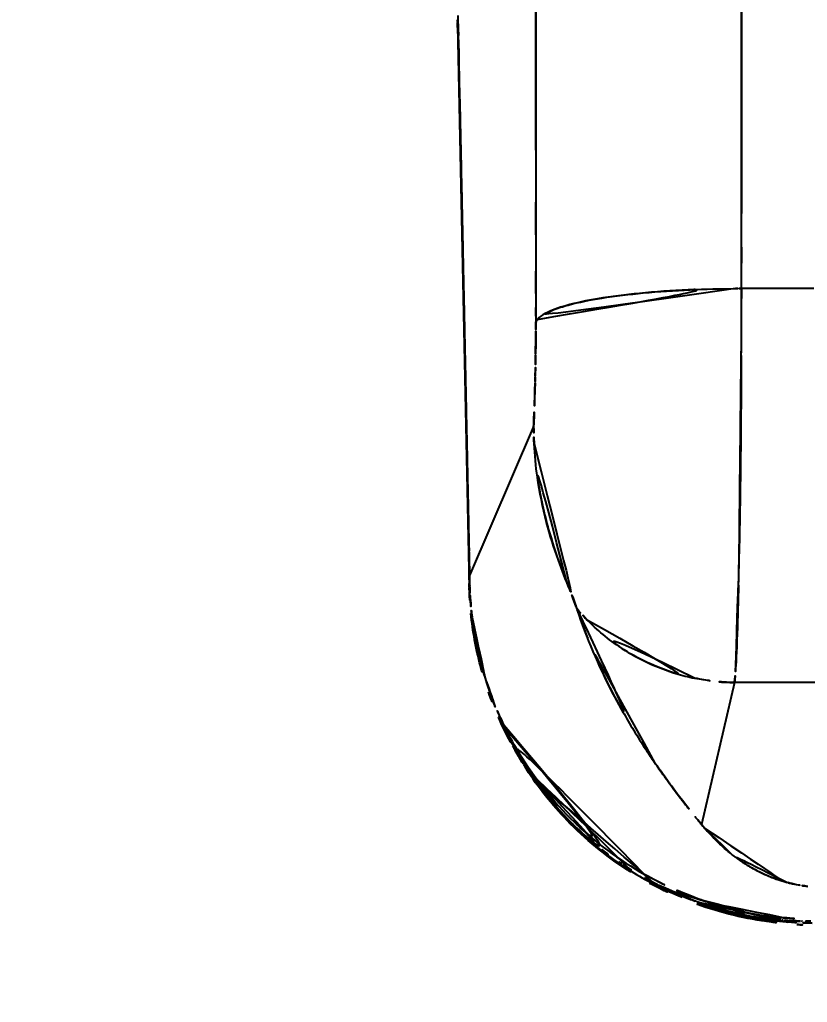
# Model space of a CAD drawing. Extents: x 16296660632 to 16296668616, y -37409619871 to -37409616241.
# Drawn here: x 16296666260.93 to 16296666283.94, y -37409616834.05 to -37409616805.33 of the extents above; entities that cross this region are included whole.
import ezdxf

# ---------------------------------------------------------------- set-up
doc = ezdxf.new("R2010")
doc.units = 0
doc.header["$LTSCALE"] = 10
doc.header["$MEASUREMENT"] = 0
doc.header["$PDMODE"] = 3
doc.header["$PDSIZE"] = -10
doc.layers.get('0').update_dxf_attribs({"linetype": 'CONTINUOUS'})
doc.layers.get('DEFPOINTS').update_dxf_attribs({"linetype": 'CONTINUOUS'})
doc.styles.add('Daelim Dimension', font='')
doc.styles.get('Daelim Dimension').set_extended_font_data('나눔고딕')
doc.dimstyles.new('DEFAULT', dxfattribs={"dimscale": 2, "dimtxt": 2, "dimasz": 2, "dimexe": 0, "dimexo": 2, "dimgap": 1, "dimtad": 1, "dimdec": 1, "dimzin": 9, "dimdsep": 46, "dimtxsty": 'Daelim Dimension', "dimcen": 0.5, "dimclrd": 252, "dimclre": 252, "dimclrt": 3, "dimadec": 1, "dimazin": 0, "dimtfac": 1, "dimtdec": 1, "dimtix": 1, "dimtmove": 0, "dimatfit": 3, "dimfxl": 1, "dimtolj": 1, "dimtzin": 1, "dimlwd": 9, "dimlwe": 9, "dimarcsym": 0})

# ---------------------------------------------------------------- blocks, each defined once
blk = doc.blocks.new('*D16')
at = {"color": 5, "lineweight": 9, "transparency": 16777216}
for p, q in [((16296666467.47109, -37409616640.80376), (16296666467.47109, -37409616937.17432)), ((16296666147.47109, -37409616641.1646), (16296666147.47109, -37409616937.17432)), ((16296666151.47109, -37409616937.17432), (16296666463.47109, -37409616937.17432))]:
    blk.add_line(p, q, dxfattribs=at)
at = {"color": 5, "transparency": 16777216}
for points in [[(16296666151.47109, -37409616936.50766), (16296666151.47109, -37409616937.84099), (16296666147.47109, -37409616937.17432)], [(16296666463.47109, -37409616936.50766), (16296666463.47109, -37409616937.84099), (16296666467.47109, -37409616937.17432)]]:
    blk.add_solid(points, dxfattribs=at)
at = {"layer": 'DEFPOINTS', "color": 0, "transparency": 16777216}
for p in [(16296666467.47109, -37409616636.80376), (16296666147.47109, -37409616637.1646), (16296666467.47109, -37409616937.17432)]:
    blk.add_point(p, dxfattribs=at)
at = {"color": 7, "transparency": 16777216, "insert": (16296666291.23105, -37409616918.8224), "char_height": 30, "attachment_point": 5, "style": 'Daelim Dimension'}
blk.add_mtext('\\A1;320', dxfattribs=at)

msp = doc.modelspace()

# ---------------------------------------------------------------- linework, layer by layer
at = {"linetype": 'Continuous'}
for p, q in [((16296666282.01775, -37409616813.190033), (16296666282.01775, -37409616798.463867)), ((16296666276.008341, -37409616799.45414), (16296666276.008341, -37409616814.18029)), ((16296666273.73431, -37409616805.203667), (16296666274.073139, -37409616821.574501)), ((16296666273.72275, -37409616805.504463), (16296666274.061489, -37409616821.870712)), ((16296666284.133841, -37409616813.190033), (16296666282.01775, -37409616813.190033)), ((16296666275.94504, -37409616817.215607), (16296666274.07123, -37409616821.578957)), ((16296666281.818501, -37409616824.703987), (16296666280.85276, -37409616828.85495)), ((16296666284.492319, -37409616824.703987), (16296666281.818501, -37409616824.703987))]:
    msp.add_line(p, q, dxfattribs=at)
for points, start_tangent, end_tangent in [([(16296666276.008341, -37409616809.141449), (16296666276.008341, -37409616807.477943), (16296666276.008341, -37409616805.691757), (16296666276.008341, -37409616803.768333), (16296666276.008341, -37409616801.693878), (16296666276.008341, -37409616799.454628)], (0.000018931, 1), (-0.000000072, 1)), ([(16296666282.01775, -37409616801.261871), (16296666282.01775, -37409616801.338783), (16296666282.01775, -37409616801.548882), (16296666282.01775, -37409616801.785896), (16296666282.01775, -37409616802.0532), (16296666282.01775, -37409616802.354134), (16296666282.01775, -37409616802.692047), (16296666282.01775, -37409616803.070328), (16296666282.01775, -37409616803.492317), (16296666282.01775, -37409616803.961403), (16296666282.01775, -37409616804.480927), (16296666282.01775, -37409616805.054237), (16296666282.01775, -37409616805.684738), (16296666282.01775, -37409616806.375763), (16296666282.01775, -37409616807.130661), (16296666282.01775, -37409616807.95282), (16296666282.01775, -37409616808.845589), (16296666282.01775, -37409616809.812332), (16296666282.01775, -37409616810.856407), (16296666282.01775, -37409616811.9813)], (0, -1), (0, -1)), ([(16296666273.72097, -37409616805.430222), (16296666273.722811, -37409616805.501694)], (0.030268266, -0.999541811), (0.021138953, -0.999776547)), ([(16296666273.722191, -37409616805.456657), (16296666273.72525, -37409616805.321953)], (-0.002468537, 0.999996953), (0.047076619, 0.998891281)), ([(16296666273.72521, -37409616805.33197), (16296666273.72226, -37409616805.457222)], (-0.047366795, -0.998877563), (0.000911873, -0.999999584)), ([(16296666273.7227, -37409616805.501694), (16296666273.722191, -37409616805.457222)], (-0.020046393, 0.999799051), (-0.00268479, 0.999996396)), ([(16296666273.72226, -37409616805.457222), (16296666273.72279, -37409616805.506371)], (0.000911874, -0.999999584), (0.020737168, -0.999784962)), ([(16296666273.72279, -37409616805.506371), (16296666273.723841, -37409616805.543457)], (0.020737167, -0.999784962), (0.03603223, -0.999350628)), ([(16296666273.723881, -37409616805.543449), (16296666273.7227, -37409616805.501694)], (-0.036814397, 0.99932212), (-0.020046393, 0.999799051)), ([(16296666273.723841, -37409616805.543457), (16296666273.7251, -37409616805.573112)], (0.03603223, -0.999350628), (0.048476879, -0.998824305)), ([(16296666273.7251, -37409616805.573112), (16296666273.72543, -37409616805.57972), (16296666273.73077, -37409616805.658043)], (0.04847688, -0.998824305), (0.085063663, -0.996375518)), ([(16296666273.746389, -37409616805.789291), (16296666273.73428, -37409616805.204048)], (-0.020695504, 0.999785825), (-0.020695503, 0.999785825)), ([(16296666273.73077, -37409616805.658043), (16296666273.7342, -37409616805.69471)], (0.085063662, -0.996375518), (0.10127895, -0.994858067)), ([(16296666273.7342, -37409616805.69471), (16296666273.742979, -37409616805.76857)], (0.101278949, -0.994858068), (0.134739367, -0.990881074)), ([(16296666273.75857, -37409616806.377586), (16296666273.746389, -37409616805.789291)], (-0.020695504, 0.999785825), (-0.020695503, 0.999785825)), ([(16296666273.773689, -37409616807.108109), (16296666273.75857, -37409616806.377586)], (-0.020695504, 0.999785825), (-0.020695504, 0.999785825)), ([(16296666274.0466, -37409616820.292107), (16296666274.045219, -37409616820.225342), (16296666274.04393, -37409616820.163422), (16296666274.042749, -37409616820.106049), (16296666274.04159, -37409616820.050323), (16296666274.04043, -37409616819.994392), (16296666274.039249, -37409616819.937119), (16296666274.03801, -37409616819.877342), (16296666274.036699, -37409616819.813911), (16296666274.03529, -37409616819.745667), (16296666274.033751, -37409616819.671478), (16296666274.03207, -37409616819.590157), (16296666274.03021, -37409616819.500587), (16296666274.02816, -37409616819.401604), (16296666274.0259, -37409616819.292053), (16296666274.02339, -37409616819.170776), (16296666274.020611, -37409616819.036652), (16296666274.01754, -37409616818.888512), (16296666274.01416, -37409616818.725197), (16296666274.010441, -37409616818.545563), (16296666274.006359, -37409616818.34845), (16296666274.0019, -37409616818.132713), (16296666273.997021, -37409616817.897186), (16296666273.991711, -37409616817.640747), (16296666273.98595, -37409616817.362228), (16296666273.9797, -37409616817.060471), (16296666273.97295, -37409616816.734337), (16296666273.96567, -37409616816.38266), (16296666273.95784, -37409616816.004303), (16296666273.94943, -37409616815.598099), (16296666273.940399, -37409616815.161667), (16296666273.930691, -37409616814.692917), (16296666273.920259, -37409616814.188751), (16296666273.909019, -37409616813.645721), (16296666273.8969, -37409616813.060364), (16296666273.883829, -37409616812.429199), (16296666273.869749, -37409616811.748787), (16296666273.85457, -37409616811.015648), (16296666273.83824, -37409616810.226288), (16296666273.82062, -37409616809.37545), (16296666273.80158, -37409616808.455551), (16296666273.780951, -37409616807.458847), (16296666273.773689, -37409616807.108109)], (-0.020695598, 0.999785823), (-0.020695504, 0.999785825)), ([(16296666276.008341, -37409616811.61869), (16296666276.008341, -37409616809.141449)], (-0.000086715, 0.999999996), (0.000018931, 1)), ([(16296666276.008459, -37409616813.335907), (16296666276.008341, -37409616811.61869)], (0.000067081, 0.999999998), (-0.000086715, 0.999999996)), ([(16296666282.01775, -37409616811.9813), (16296666282.01775, -37409616813.190033)], (0, -1), (-0.000000001, -1)), ([(16296666276.05644, -37409616814.088669), (16296666276.277491, -37409616813.921371), (16296666276.885509, -37409616813.689377), (16296666277.815861, -37409616813.486954), (16296666279.03406, -37409616813.327507), (16296666280.461531, -37409616813.225571), (16296666281.843109, -37409616813.19046)], (0.610751372, 0.79182243), (0.999987743, 0.0049512)), ([(16296666281.843109, -37409616813.190498), (16296666280.516359, -37409616813.223106), (16296666279.149309, -37409616813.316422), (16296666277.93598, -37409616813.467209), (16296666276.955379, -37409616813.67009), (16296666276.29443, -37409616813.912239), (16296666276.056271, -37409616814.088547)], (-0.999987728, -0.004954188), (-0.607530035, -0.794296706)), ([(16296666281.843109, -37409616813.19046), (16296666282.01775, -37409616813.190033)], (0.999987743, 0.0049512), (1, -0.000001108)), ([(16296666282.01775, -37409616813.190071), (16296666281.843109, -37409616813.190498)], (-1, 0.000003248), (-0.999987728, -0.004954188)), ([(16296666282.01775, -37409616813.190033), (16296666282.010889, -37409616815.724167), (16296666281.99114, -37409616818.206131), (16296666281.959881, -37409616820.474274)], (-0.000167422, -0.999999986), (-0.01716158, -0.999852729)), ([(16296666276.008341, -37409616813.992828), (16296666276.008459, -37409616813.335907)], (0.000320368, 0.999999949), (0.000067081, 0.999999998)), ([(16296666276.008101, -37409616814.302177), (16296666276.008341, -37409616813.992828)], (0.001611513, 0.999998702), (0.000320369, 0.999999949)), ([(16296666276.008341, -37409616814.18029), (16296666276.05644, -37409616814.088669)], (0.288932277, 0.957349539), (0.610751372, 0.79182243)), ([(16296666276.008421, -37409616814.18029), (16296666276.008301, -37409616814.302177)], (-0.000113751, -0.999999994), (-0.001717584, -0.999998525)), ([(16296666276.056271, -37409616814.088547), (16296666276.008421, -37409616814.18029)], (-0.607530035, -0.794296706), (-0.289197408, -0.957269481)), ([(16296666281.9599, -37409616820.474274), (16296666281.99164, -37409616818.196808), (16296666282.01132, -37409616815.720367), (16296666282.01775, -37409616813.190071)], (0.017288227, 0.999850547), (-0.000315898, 0.99999995)), ([(16296666276.007521, -37409616814.519302), (16296666276.008101, -37409616814.302177)], (0.003916215, 0.999992332), (0.001611513, 0.999998702)), ([(16296666276.008301, -37409616814.302177), (16296666276.00762, -37409616814.519302)], (-0.001717585, -0.999998525), (-0.004560255, -0.999989602)), ([(16296666276.00275, -37409616815.104012), (16296666276.00696, -37409616814.638), (16296666276.00737, -37409616814.556686)], (0.012014981, 0.999927818), (0.004429465, 0.99999019)), ([(16296666276.00762, -37409616814.519302), (16296666276.002041, -37409616815.160187)], (-0.004560255, -0.999989602), (-0.012845279, -0.999917496)), ([(16296666276.00737, -37409616814.556686), (16296666276.007521, -37409616814.519302)], (0.004429465, 0.99999019), (0.003916215, 0.999992332)), ([(16296666275.993361, -37409616815.700684), (16296666276.00205, -37409616815.160187)], (0.019841416, 0.99980314), (0.012648404, 0.999920006)), ([(16296666276.002041, -37409616815.160187), (16296666276.0009, -37409616815.245071), (16296666275.993191, -37409616815.700684)], (-0.012845279, -0.999917496), (-0.01998157, -0.999800349)), ([(16296666276.00205, -37409616815.160187), (16296666276.00275, -37409616815.104012)], (0.012648404, 0.999920006), (0.012014981, 0.999927818)), ([(16296666275.98629, -37409616816.016838), (16296666275.99062, -37409616815.832153)], (0.024973048, 0.999688125), (0.021892561, 0.999760329)), ([(16296666275.99044, -37409616815.832153), (16296666275.98617, -37409616816.01683)], (-0.021813936, -0.999762048), (-0.024453121, -0.999700978)), ([(16296666275.99062, -37409616815.832153), (16296666275.993361, -37409616815.700684)], (0.021892561, 0.999760329), (0.019841416, 0.99980314)), ([(16296666275.993191, -37409616815.700684), (16296666275.99044, -37409616815.832153)], (-0.01998157, -0.999800349), (-0.021813936, -0.999762048)), ([(16296666275.98214, -37409616816.1744), (16296666275.9792, -37409616816.280937), (16296666275.94495, -37409616817.215607)], (-0.026765089, -0.999641751), (-0.046088896, -0.998937342)), ([(16296666275.98214, -37409616816.1744), (16296666275.983919, -37409616816.108833), (16296666275.98629, -37409616816.016838)], (0.027755711, 0.999614736), (0.024973048, 0.999688125)), ([(16296666275.98617, -37409616816.01683), (16296666275.98214, -37409616816.1744)], (-0.024453121, -0.999700978), (-0.026765089, -0.999641751)), ([(16296666275.946409, -37409616817.183121), (16296666275.98214, -37409616816.1744)], (0.041870791, 0.999123034), (0.02775571, 0.999614736)), ([(16296666275.94495, -37409616817.215607), (16296666275.960159, -37409616817.724747)], (0.006427628, -0.999979343), (0.053185237, -0.998584664)), ([(16296666275.94504, -37409616817.215607), (16296666275.946409, -37409616817.183121)], (0.042208402, 0.999108828), (0.041870792, 0.999123034)), ([(16296666275.9594, -37409616817.724792), (16296666275.94504, -37409616817.215607)], (-0.052749632, 0.998607769), (-0.003307208, 0.999994531)), ([(16296666275.960159, -37409616817.724747), (16296666276.056101, -37409616818.702583), (16296666276.32509, -37409616820.023903), (16296666276.668301, -37409616821.127098), (16296666276.998871, -37409616821.989159), (16296666277.19248, -37409616822.491623)], (0.053185237, -0.998584664), (0.333040607, -0.942912485)), ([(16296666276.92902, -37409616821.811546), (16296666276.806259, -37409616821.501617), (16296666276.409889, -37409616820.329102), (16296666276.08222, -37409616818.874184), (16296666275.9594, -37409616817.724792)], (-0.372093307, 0.92819533), (-0.052749664, 0.998607767)), ([(16296666274.05027, -37409616820.469521), (16296666274.049629, -37409616820.438438), (16296666274.048071, -37409616820.363457), (16296666274.0466, -37409616820.292107)], (-0.020693746, 0.999785862), (-0.020695598, 0.999785823)), ([(16296666274.058331, -37409616820.858917), (16296666274.054991, -37409616820.697517), (16296666274.053459, -37409616820.623398), (16296666274.05164, -37409616820.535583), (16296666274.05027, -37409616820.469521)], (-0.020299406, 0.999793946), (-0.020693746, 0.999785862)), ([(16296666281.959881, -37409616820.474274), (16296666281.918329, -37409616822.391617), (16296666281.87031, -37409616823.82872), (16296666281.85458, -37409616824.186188)], (-0.017161581, -0.999852729), (-0.050710794, -0.99871338)), ([(16296666274.059971, -37409616820.94088), (16296666274.059191, -37409616820.901703), (16296666274.058331, -37409616820.858917)], (-0.019758535, 0.999804781), (-0.020299406, 0.999793946)), ([(16296666274.061609, -37409616821.025528), (16296666274.060381, -37409616820.96183), (16296666274.059971, -37409616820.94088)], (-0.019103157, 0.999817518), (-0.019758536, 0.999804781)), ([(16296666274.06498, -37409616821.20787), (16296666274.06308, -37409616821.103363), (16296666274.061609, -37409616821.025528)], (-0.017886719, 0.99984002), (-0.019103156, 0.999817518)), ([(16296666281.854429, -37409616824.18618), (16296666281.871019, -37409616823.824287), (16296666281.91902, -37409616822.379463), (16296666281.9599, -37409616820.474274)], (0.052426014, 0.998624811), (0.017288227, 0.999850547)), ([(16296666274.06982, -37409616821.490852), (16296666274.069111, -37409616821.44735), (16296666274.066999, -37409616821.322777), (16296666274.06498, -37409616821.20787)], (-0.016394546, 0.9998656), (-0.017886719, 0.99984002)), ([(16296666274.071341, -37409616821.593552), (16296666274.06155, -37409616821.873169)], (-0.090313807, -0.995913358), (0.020561138, -0.999788597)), ([(16296666274.06319, -37409616821.707428), (16296666274.07128, -37409616821.580833)], (0.040965296, 0.99916057), (0.086333981, 0.996266251)), ([(16296666274.07128, -37409616821.580833), (16296666274.06982, -37409616821.490852)], (-0.016050642, 0.99987118), (-0.016394546, 0.9998656)), ([(16296666274.07123, -37409616821.578957), (16296666274.071751, -37409616821.651123)], (0.003862633, -0.99999254), (0.010505502, -0.999944816)), ([(16296666274.071739, -37409616821.651123), (16296666274.071341, -37409616821.593552)], (-0.009783688, 0.999952139), (-0.004017297, 0.999991931)), ([(16296666274.071751, -37409616821.651123), (16296666274.072399, -37409616821.702248), (16296666274.073931, -37409616821.783836)], (0.010505501, -0.999944816), (0.022590551, -0.999744801)), ([(16296666274.073919, -37409616821.783836), (16296666274.07251, -37409616821.711121), (16296666274.071739, -37409616821.651123)], (-0.022998379, 0.999735502), (-0.009783689, 0.999952139)), ([(16296666274.061489, -37409616821.871849), (16296666274.06319, -37409616821.707428)], (-0.020866322, 0.999782275), (0.040965297, 0.99916057)), ([(16296666274.061541, -37409616821.873169), (16296666274.063471, -37409616821.951263)], (0.020692774, -0.999785882), (0.028544025, -0.999592536)), ([(16296666274.06155, -37409616821.873169), (16296666274.064631, -37409616821.955994)], (0.020561137, -0.999788597), (0.053649185, -0.998559845)), ([(16296666274.06464, -37409616821.956161), (16296666274.061489, -37409616821.871849)], (-0.053971017, 0.998542503), (-0.020866322, 0.999782275)), ([(16296666274.063471, -37409616821.951263), (16296666274.067289, -37409616822.063179)], (0.028544025, -0.999592536), (0.039776394, -0.999208606)), ([(16296666274.064631, -37409616821.955994), (16296666274.089251, -37409616822.196953)], (0.053649186, -0.998559845), (0.149023407, -0.988833669)), ([(16296666274.073931, -37409616821.783836), (16296666274.074961, -37409616821.825607), (16296666274.0753, -37409616821.837914)], (0.022590551, -0.999744801), (0.028201228, -0.999602266)), ([(16296666274.0753, -37409616821.837914), (16296666274.07509, -37409616821.830093), (16296666274.073919, -37409616821.783836)], (-0.028385695, 0.999597045), (-0.022998378, 0.999735502)), ([(16296666274.0753, -37409616821.837914), (16296666274.07913, -37409616821.950333)], (0.028201227, -0.999602266), (0.039754148, -0.999209491)), ([(16296666274.07913, -37409616821.950401), (16296666274.0753, -37409616821.837914)], (-0.039551564, 0.999217531), (-0.028385694, 0.999597045)), ([(16296666274.07913, -37409616821.950401), (16296666274.09721, -37409616822.293152)], (0.035207323, -0.99938003), (0.070071443, -0.997541975)), ([(16296666277.189939, -37409616822.492508), (16296666277.13088, -37409616822.328537), (16296666276.92902, -37409616821.811546)], (-0.333189755, 0.942859792), (-0.372093307, 0.92819533)), ([(16296666274.067289, -37409616822.063179), (16296666274.111759, -37409616822.687798)], (0.039776394, -0.999208606), (0.102098373, -0.994774307)), ([(16296666274.0977, -37409616822.294258), (16296666274.07913, -37409616821.950401)], (-0.071047881, 0.997472906), (-0.036747224, 0.999324593)), ([(16296666274.09721, -37409616822.293152), (16296666274.146061, -37409616822.80101)], (0.070071443, -0.997541975), (0.121296973, -0.992616262)), ([(16296666274.145069, -37409616822.787529), (16296666274.0977, -37409616822.294258)], (-0.120068697, 0.992765586), (-0.071047881, 0.997472906)), ([(16296666277.19248, -37409616822.491623), (16296666277.213869, -37409616822.553268)], (0.333040606, -0.942912485), (0.322307965, -0.946634869)), ([(16296666277.21166, -37409616822.554253), (16296666277.189939, -37409616822.492508)], (-0.330586901, 0.943775556), (-0.333189754, 0.942859792)), ([(16296666277.21352, -37409616822.553551), (16296666277.220329, -37409616822.573708)], (0.319369362, -0.947630313), (0.320516958, -0.947242778)), ([(16296666277.213869, -37409616822.553268), (16296666277.491329, -37409616822.857437)], (0.648020838, -0.761622606), (0.698870095, -0.715248622)), ([(16296666277.21867, -37409616822.574303), (16296666277.21166, -37409616822.554253)], (-0.330001615, 0.943980367), (-0.330586903, 0.943775556)), ([(16296666274.111759, -37409616822.687798), (16296666274.390221, -37409616824.220337), (16296666274.622869, -37409616824.980057)], (0.102098373, -0.994774307), (0.330511761, -0.943801873)), ([(16296666274.146061, -37409616822.80101), (16296666274.49654, -37409616824.468849), (16296666274.573009, -37409616824.711197)], (0.121296973, -0.992616262), (0.313109651, -0.949716982)), ([(16296666277.220329, -37409616822.573708), (16296666278.24272, -37409616824.984421), (16296666279.508261, -37409616827.084778)], (0.320516957, -0.947242778), (0.566842685, -0.823826056)), ([(16296666277.52705, -37409616823.411751), (16296666277.32572, -37409616822.879517), (16296666277.21867, -37409616822.574303)], (-0.368889684, 0.929473185), (-0.330001616, 0.943980367)), ([(16296666277.49099, -37409616822.857773), (16296666277.21352, -37409616822.553551)], (-0.69883838, 0.715279609), (-0.647963625, 0.761671281)), ([(16296666277.491329, -37409616822.857437), (16296666278.501209, -37409616823.689957), (16296666280.078659, -37409616824.431717), (16296666280.650299, -37409616824.577461)], (0.698870095, -0.715248622), (0.979647542, -0.200725417)), ([(16296666274.57291, -37409616824.711243), (16296666274.49017, -37409616824.447701), (16296666274.145069, -37409616822.787529)], (-0.31288194, 0.949792025), (-0.120068697, 0.992765586)), ([(16296666280.65016, -37409616824.578117), (16296666280.103849, -37409616824.440063), (16296666278.526649, -37409616823.707283), (16296666277.49099, -37409616822.857773)], (-0.979644226, 0.2007416), (-0.69883838, 0.715279609)), ([(16296666279.508421, -37409616827.084671), (16296666279.256201, -37409616826.712242), (16296666278.915701, -37409616826.178841), (16296666278.586189, -37409616825.621857), (16296666278.278351, -37409616825.056458), (16296666278.000019, -37409616824.498398), (16296666277.750549, -37409616823.950447), (16296666277.52705, -37409616823.411751)], (-0.56951733, 0.821979325), (-0.368889684, 0.929473185)), ([(16296666281.85458, -37409616824.186188), (16296666281.818501, -37409616824.703987)], (-0.050710794, -0.99871338), (-0.09359508, -0.995610346)), ([(16296666281.818501, -37409616824.703323), (16296666281.854429, -37409616824.18618)], (0.090518226, 0.995894799), (0.052426014, 0.998624811)), ([(16296666274.57452, -37409616824.715782), (16296666275.125891, -37409616826.051514)], (0.313570698, -0.949564857), (0.447348727, -0.894359613)), ([(16296666280.650299, -37409616824.577461), (16296666281.818501, -37409616824.703323)], (0.979647542, -0.200725417), (0.999930738, -0.011769405)), ([(16296666281.818501, -37409616824.703987), (16296666280.65016, -37409616824.578117)], (-0.999930705, 0.011772213), (-0.979644226, 0.2007416)), ([(16296666274.622869, -37409616824.980057), (16296666274.91478, -37409616825.718567)], (0.330511761, -0.943801873), (0.4040836, -0.914722058)), ([(16296666274.672661, -37409616825.004303), (16296666274.71936, -37409616825.140999)], (0.316157389, -0.948706754), (0.330448794, -0.943823921)), ([(16296666274.71936, -37409616825.140999), (16296666274.73848, -37409616825.193413)], (0.339916617, -0.940455578), (0.345275921, -0.938501219)), ([(16296666275.11482, -37409616826.029549), (16296666274.574421, -37409616824.715813)], (-0.445273209, 0.895394756), (-0.313345116, 0.94963932)), ([(16296666274.73848, -37409616825.193413), (16296666274.760759, -37409616825.253372)], (0.345275921, -0.938501219), (0.35139747, -0.936226371)), ([(16296666274.760759, -37409616825.253372), (16296666274.93313, -37409616825.68177)], (0.35139747, -0.936226371), (0.394866051, -0.918738702)), ([(16296666274.91478, -37409616825.718567), (16296666275.265841, -37409616826.434761), (16296666275.33629, -37409616826.56282)], (0.4040836, -0.914722058), (0.488377721, -0.87263234)), ([(16296666274.93313, -37409616825.68177), (16296666275.02351, -37409616825.885696)], (0.394866051, -0.918738702), (0.415423734, -0.909628013)), ([(16296666275.02351, -37409616825.885696), (16296666275.810369, -37409616827.294456), (16296666277.393841, -37409616829.12674), (16296666279.40403, -37409616830.533569)], (0.415423734, -0.909628013), (0.883939582, -0.467601129)), ([(16296666275.125891, -37409616826.051514), (16296666275.53936, -37409616826.796989), (16296666277.13686, -37409616828.78756), (16296666279.18499, -37409616830.314323)], (0.447348727, -0.894359613), (0.870807497, -0.491624148)), ([(16296666279.18545, -37409616830.314522), (16296666277.12764, -37409616828.778618), (16296666275.52722, -37409616826.777069), (16296666275.11482, -37409616826.029549)], (-0.870930555, 0.491406113), (-0.445273209, 0.895394756)), ([(16296666275.33629, -37409616826.56282), (16296666275.3832, -37409616826.645721)], (0.488377721, -0.872632341), (0.496658023, -0.867946316)), ([(16296666275.36869, -37409616826.621536), (16296666275.40134, -37409616826.680817)], (0.479366442, -0.877614844), (0.48540839, -0.874287535)), ([(16296666275.384069, -37409616826.647232), (16296666275.61466, -37409616827.030006)], (0.496808726, -0.867860063), (0.534958852, -0.844878113)), ([(16296666275.38662, -37409616826.645767), (16296666275.70982, -37409616827.187889)], (0.483785538, -0.875186582), (0.539909368, -0.841723158)), ([(16296666275.40134, -37409616826.680817), (16296666275.47233, -37409616826.806488)], (0.485408391, -0.874287535), (0.498220776, -0.867050205)), ([(16296666275.47538, -37409616826.804741), (16296666275.404039, -37409616826.679337)], (-0.500939262, 0.865482441), (-0.488010382, 0.872837824)), ([(16296666275.47233, -37409616826.806488), (16296666275.564409, -37409616826.963364), (16296666275.70509, -37409616827.190903)], (0.498220776, -0.867050205), (0.537420739, -0.843314265)), ([(16296666275.61116, -37409616827.032112), (16296666275.47538, -37409616826.804741)], (-0.524343291, 0.851506966), (-0.500939262, 0.865482441)), ([(16296666275.61466, -37409616827.030006), (16296666275.7041, -37409616827.168732)], (0.534958852, -0.844878114), (0.548761366, -0.835979045)), ([(16296666275.69895, -37409616827.171997), (16296666275.61116, -37409616827.032112)], (-0.538723528, 0.842482617), (-0.52434329, 0.851506966)), ([(16296666279.508261, -37409616827.084778), (16296666279.54225, -37409616827.134041)], (0.566842685, -0.823826056), (0.569045829, -0.82230581)), ([(16296666279.54257, -37409616827.13382), (16296666279.508421, -37409616827.084671)], (-0.571752917, 0.820425866), (-0.56951733, 0.821979325)), ([(16296666279.54225, -37409616827.134041), (16296666279.85391, -37409616827.573212)], (0.569045829, -0.82230581), (0.58821602, -0.808703848)), ([(16296666275.7041, -37409616827.168732), (16296666276.65523, -37409616828.398483), (16296666276.875931, -37409616828.634369)], (0.548761366, -0.835979045), (0.694920994, -0.719086095)), ([(16296666275.70509, -37409616827.190903), (16296666275.733521, -37409616827.235237)], (0.537420739, -0.843314265), (0.54193263, -0.840421932)), ([(16296666275.70982, -37409616827.187889), (16296666275.72225, -37409616827.207207), (16296666275.738371, -37409616827.232117)], (0.539909369, -0.841723157), (0.544512451, -0.838752759)), ([(16296666275.733521, -37409616827.235237), (16296666276.926001, -37409616828.739937), (16296666278.67634, -37409616830.179787), (16296666279.329941, -37409616830.566353)], (0.54193263, -0.840421932), (0.879620634, -0.475675877)), ([(16296666275.738371, -37409616827.232117), (16296666277.17948, -37409616828.96962), (16296666279.159969, -37409616830.436241)], (0.54451245, -0.838752759), (0.871248108, -0.490842882)), ([(16296666279.539579, -37409616830.637466), (16296666278.23871, -37409616829.850372), (16296666277.085011, -37409616828.879692), (16296666276.116119, -37409616827.773354), (16296666275.69895, -37409616827.171997)], (-0.892731217, 0.450589586), (-0.538723528, 0.842482617)), ([(16296666279.85548, -37409616827.572067), (16296666279.59593, -37409616827.210037), (16296666279.54257, -37409616827.13382)], (-0.589562259, 0.807722937), (-0.571752917, 0.820425866)), ([(16296666279.85391, -37409616827.573212), (16296666280.086361, -37409616827.887306)], (0.58821602, -0.808703848), (0.601407117, -0.798942726)), ([(16296666280.087851, -37409616827.8862), (16296666279.92161, -37409616827.662323), (16296666279.85548, -37409616827.572067)], (-0.599438054, 0.800421151), (-0.589562259, 0.807722937)), ([(16296666280.086361, -37409616827.887306), (16296666280.85276, -37409616828.85495)], (0.601407117, -0.798942726), (0.63929687, -0.76896002)), ([(16296666280.12418, -37409616827.934624), (16296666280.087851, -37409616827.8862)], (-0.600752604, 0.799434994), (-0.599438055, 0.800421151)), ([(16296666280.486891, -37409616828.408638), (16296666280.220289, -37409616828.061989), (16296666280.12418, -37409616827.934624)], (-0.616845715, 0.78708409), (-0.600752604, 0.799434993)), ([(16296666280.941999, -37409616828.960831), (16296666280.730949, -37409616828.712608), (16296666280.486891, -37409616828.408638)], (-0.65990598, 0.751348186), (-0.616845715, 0.78708409)), ([(16296666276.875931, -37409616828.634369), (16296666277.043421, -37409616828.803612)], (0.694920994, -0.719086095), (0.711809823, -0.702372249)), ([(16296666277.043421, -37409616828.803612), (16296666277.347231, -37409616829.091164)], (0.711809822, -0.702372249), (0.740437728, -0.672124967)), ([(16296666280.85276, -37409616828.85495), (16296666280.94199, -37409616828.960831)], (0.637519669, -0.77043408), (0.651549453, -0.758606163)), ([(16296666277.347231, -37409616829.091164), (16296666277.74795, -37409616829.436127)], (0.740437728, -0.672124967), (0.774735663, -0.632285262)), ([(16296666280.94199, -37409616828.960831), (16296666281.139481, -37409616829.180611), (16296666281.423599, -37409616829.461441), (16296666281.702789, -37409616829.701576), (16296666281.974991, -37409616829.904984), (16296666282.23835, -37409616830.075447), (16296666282.491261, -37409616830.216591), (16296666282.732309, -37409616830.331871), (16296666282.960279, -37409616830.424667), (16296666283.174141, -37409616830.498199), (16296666283.327271, -37409616830.543137)], (0.651549453, -0.758606163), (0.964660306, -0.263496668)), ([(16296666281.72681, -37409616829.718513), (16296666281.64653, -37409616829.65377), (16296666281.41275, -37409616829.449127), (16296666281.18631, -37409616829.226799), (16296666280.96163, -37409616828.983124), (16296666280.941999, -37409616828.960831)], (-0.784793987, 0.619756725), (-0.65990598, 0.751348186)), ([(16296666277.74795, -37409616829.436127), (16296666277.937651, -37409616829.587173)], (0.774735663, -0.632285262), (0.789760185, -0.613415724)), ([(16296666277.937651, -37409616829.587173), (16296666278.435699, -37409616829.950058)], (0.789760185, -0.613415723), (0.8259505, -0.563742647)), ([(16296666278.435699, -37409616829.950058), (16296666278.50551, -37409616829.997276), (16296666278.56023, -37409616830.033691)], (0.825950499, -0.563742647), (0.834320075, -0.55128034)), ([(16296666283.327721, -37409616830.541473), (16296666283.077299, -37409616830.4636), (16296666282.737921, -37409616830.331093), (16296666282.433109, -37409616830.182457), (16296666282.15131, -37409616830.018883), (16296666281.89147, -37409616829.843117), (16296666281.72681, -37409616829.718513)], (-0.963388259, 0.268110169), (-0.784793987, 0.619756725)), ([(16296666278.56023, -37409616830.033691), (16296666279.187111, -37409616830.415657)], (0.834320075, -0.55128034), (0.872443825, -0.488714408)), ([(16296666279.185419, -37409616830.314568), (16296666280.73679, -37409616831.024948)], (0.870831975, -0.491580788), (0.941064576, -0.33822694)), ([(16296666279.159969, -37409616830.436241), (16296666280.718821, -37409616831.146088)], (0.871248108, -0.490842882), (0.942083189, -0.335379286)), ([(16296666279.187111, -37409616830.415657), (16296666279.875629, -37409616830.76722)], (0.872443825, -0.488714408), (0.907464444, -0.420128888)), ([(16296666279.329941, -37409616830.566353), (16296666280.7113, -37409616831.184608)], (0.879620634, -0.475675877), (0.940472455, -0.339869918)), ([(16296666279.40403, -37409616830.533569), (16296666279.875629, -37409616830.767227)], (0.883939582, -0.467601129), (0.907496788, -0.420059019)), ([(16296666280.668461, -37409616831.095749), (16296666280.292459, -37409616830.950417), (16296666279.63789, -37409616830.653664), (16296666279.4041, -37409616830.533432)], (-0.93997256, 0.341250034), (-0.883189887, 0.469015591)), ([(16296666280.742729, -37409616831.026657), (16296666279.18545, -37409616830.314522)], (-0.941250606, 0.337708893), (-0.870930555, 0.491406113)), ([(16296666283.327271, -37409616830.543137), (16296666283.39732, -37409616830.561638)], (0.964660306, -0.263496667), (0.968981904, -0.247131685)), ([(16296666283.397659, -37409616830.560303), (16296666283.327721, -37409616830.541473)], (-0.967831317, 0.251599965), (-0.963388259, 0.268110168)), ([(16296666283.39732, -37409616830.561638), (16296666283.47637, -37409616830.581001)], (0.968981904, -0.247131685), (0.973473816, -0.228798447)), ([(16296666283.476601, -37409616830.580002), (16296666283.397659, -37409616830.560303)], (-0.972566795, 0.232623792), (-0.967831317, 0.251599965)), ([(16296666283.47637, -37409616830.581001), (16296666283.51767, -37409616830.5905)], (0.973473816, -0.228798446), (0.975663282, -0.219274167)), ([(16296666283.51786, -37409616830.589653), (16296666283.497749, -37409616830.584999), (16296666283.476601, -37409616830.580002)], (-0.974914666, 0.22257896), (-0.972566796, 0.232623791)), ([(16296666283.51767, -37409616830.5905), (16296666283.591669, -37409616830.606453), (16296666283.97934, -37409616830.668083)], (0.975663282, -0.219274166), (0.993912278, -0.110174337)), ([(16296666280.280519, -37409616830.974701), (16296666279.56139, -37409616830.648453), (16296666279.539579, -37409616830.637466)], (-0.926020837, 0.377472395), (-0.892731217, 0.450589586)), ([(16296666279.875629, -37409616830.767227), (16296666281.668671, -37409616831.397171), (16296666283.27722, -37409616831.656723)], (0.907496788, -0.420059019), (0.996971506, -0.077767707)), ([(16296666283.955379, -37409616830.665161), (16296666283.51786, -37409616830.589653)], (-0.993065161, 0.117565241), (-0.974914666, 0.22257896)), ([(16296666283.323759, -37409616831.702057), (16296666282.563471, -37409616831.611191), (16296666281.015779, -37409616831.242264), (16296666280.280519, -37409616830.974701)], (-0.996707248, 0.081084291), (-0.926020837, 0.377472395)), ([(16296666280.718821, -37409616831.146088), (16296666281.550541, -37409616831.402328), (16296666283.323811, -37409616831.701576)], (0.942083189, -0.335379286), (0.99687168, -0.079037042)), ([(16296666283.165371, -37409616831.646317), (16296666283.085529, -37409616831.639023), (16296666282.811119, -37409616831.60894), (16296666282.493429, -37409616831.564484), (16296666282.302019, -37409616831.532608), (16296666282.120279, -37409616831.498756), (16296666281.89979, -37409616831.452911), (16296666281.62608, -37409616831.388573), (16296666281.280451, -37409616831.295288), (16296666280.838831, -37409616831.155823), (16296666280.668461, -37409616831.095749)], (-0.996186692, 0.087247205), (-0.93997256, 0.341250034)), ([(16296666280.73679, -37409616831.024948), (16296666281.552509, -37409616831.279709), (16296666283.23469, -37409616831.578438)], (0.941064576, -0.33822694), (0.995824521, -0.091288132)), ([(16296666283.234579, -37409616831.579697), (16296666281.56004, -37409616831.281647), (16296666280.742729, -37409616831.026657)], (-0.995845025, 0.091064184), (-0.941250606, 0.337708893)), ([(16296666280.7113, -37409616831.184608), (16296666282.89625, -37409616831.713158), (16296666283.631439, -37409616831.78006)], (0.940472455, -0.339869918), (0.998540097, -0.054015499)), ([(16296666283.23933, -37409616831.652527), (16296666283.165371, -37409616831.646317)], (-0.996802063, 0.079910244), (-0.996186692, 0.087247205)), ([(16296666283.23469, -37409616831.578438), (16296666284.08882, -37409616831.620323)], (0.995824521, -0.091288132), (0.999979725, -0.006367929)), ([(16296666283.313271, -37409616831.658188), (16296666283.307171, -37409616831.657738), (16296666283.23933, -37409616831.652527)], (-0.997360199, 0.072612898), (-0.996802063, 0.079910244)), ([(16296666283.27722, -37409616831.656723), (16296666284.088831, -37409616831.686401)], (0.996971506, -0.077767707), (0.999987436, 0.005012675)), ([(16296666283.323811, -37409616831.701576), (16296666284.08445, -37409616831.733398)], (0.99687168, -0.079037042), (0.999990434, -0.004374041)), ([(16296666283.383089, -37409616831.706718), (16296666283.323759, -37409616831.702057)], (-0.997169195, 0.075190398), (-0.996707248, 0.081084292)), ([(16296666283.739731, -37409616831.680222), (16296666283.606359, -37409616831.67527), (16296666283.47356, -37409616831.668579), (16296666283.313271, -37409616831.658188)], (-0.999534012, 0.030524726), (-0.997360199, 0.072612898)), ([(16296666284.08444, -37409616831.734871), (16296666283.383089, -37409616831.706718)], (-0.99998892, 0.00470752), (-0.997169195, 0.075190398)), ([(16296666283.80253, -37409616831.681953), (16296666283.739731, -37409616831.680222)], (-0.999704524, 0.02430772), (-0.999534012, 0.030524726)), ([(16296666284.049419, -37409616831.68499), (16296666283.93199, -37409616831.684273), (16296666283.80253, -37409616831.681953)], (-0.999999914, 0.000415109), (-0.999704524, 0.02430772)), ([(16296666283.631439, -37409616831.78006), (16296666284.084141, -37409616831.794228)], (0.998540097, -0.054015499), (0.999964285, -0.008451524))]:
    msp.add_spline(points, degree=3, dxfattribs=dict(at, start_tangent=start_tangent, end_tangent=end_tangent))

# ---------------------------------------------------------------- dimensions: what is measured, and where the dimension line sits
at = {"color": 5}
dim = msp.add_linear_dim(base=(16296666467.47109, -37409616937.174316), p1=(16296666147.47109, -37409616637.164597), p2=(16296666467.47109, -37409616636.803757), dimstyle='DEFAULT', override={"dimtxt": 15, "dimclrd": 5, "dimclre": 5, "dimclrt": 7}, dxfattribs=at)
dim.commit()
dim.dimension.update_dxf_attribs({"geometry": '*D16', "text_midpoint": (16296666291.23105, -37409616937.174316), "dimtype": 160})

doc.saveas('drawing.dxf')
